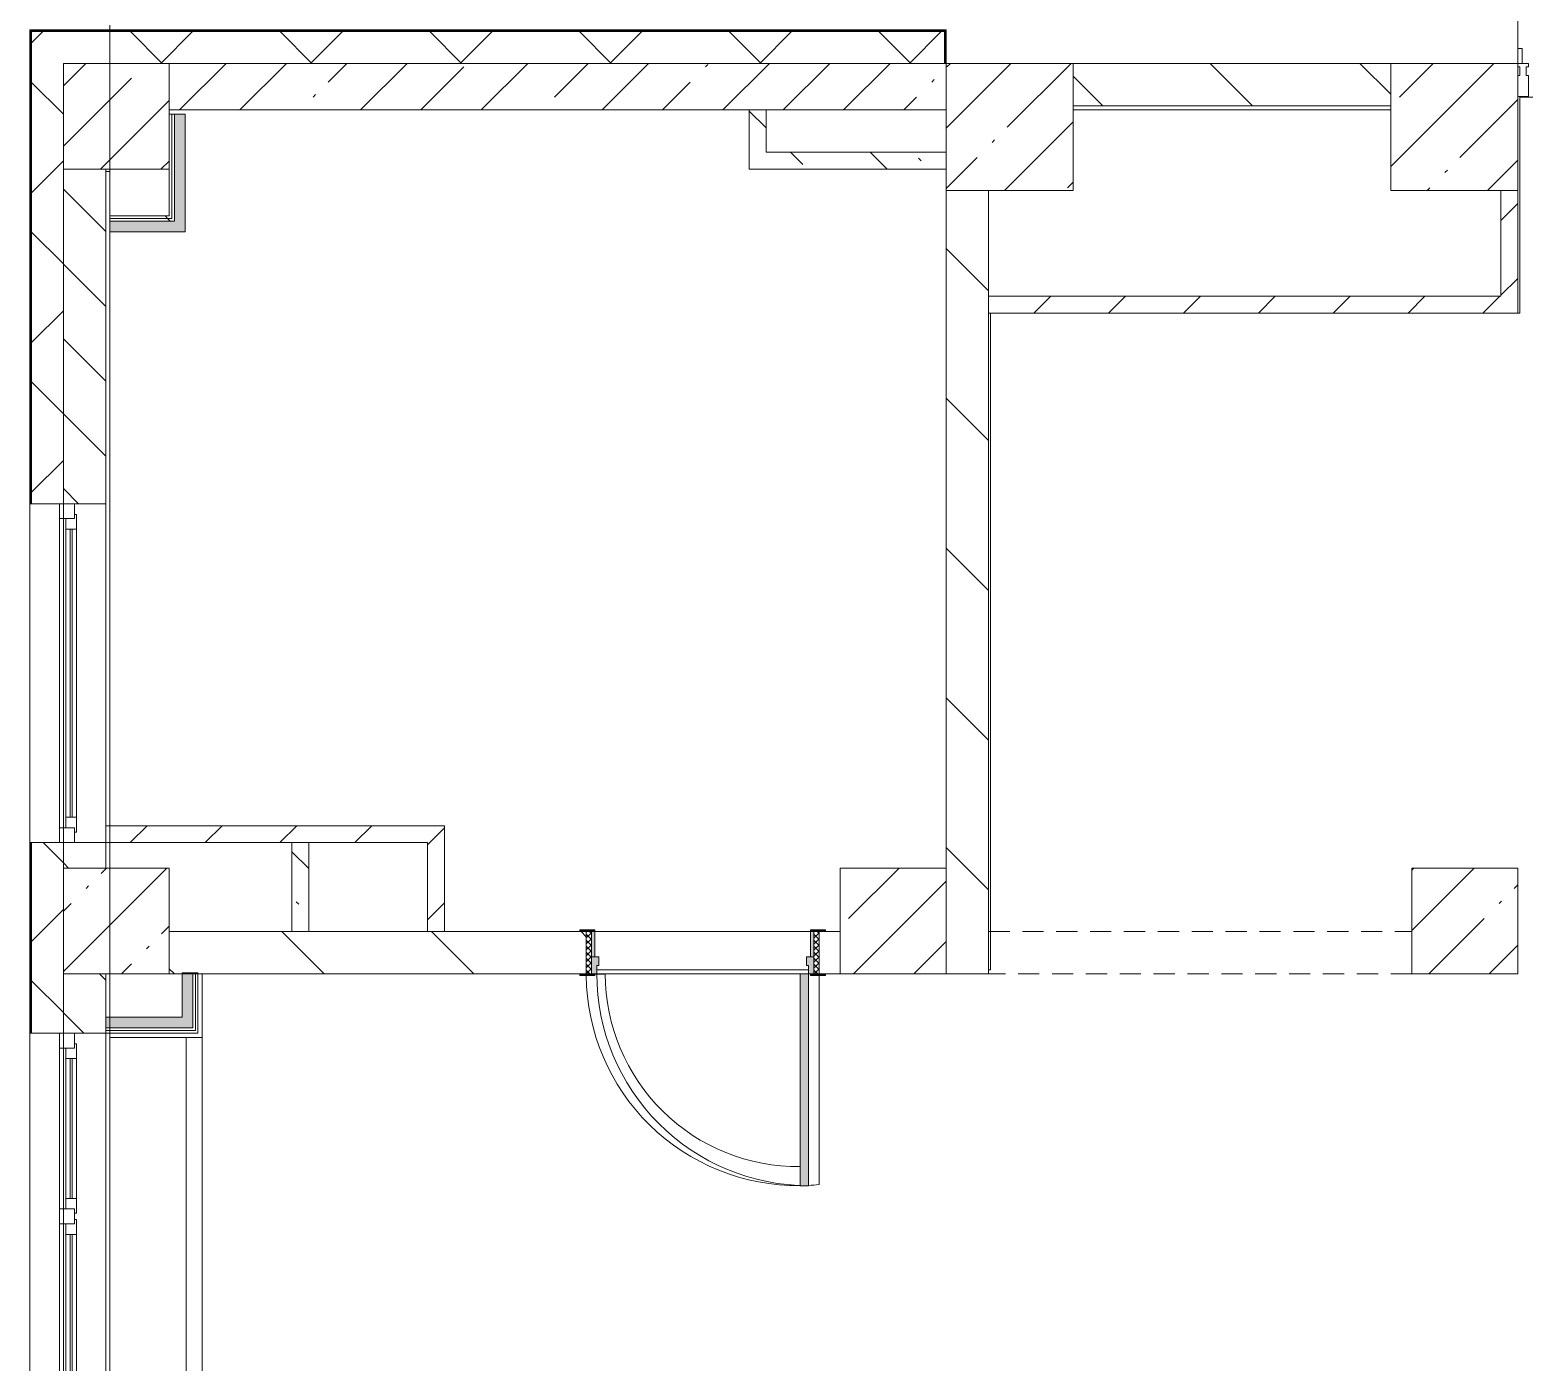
# Model space of a CAD drawing. Header units: millimetres. Extents: x 35143 to 244272, y -8553 to 29000.
# Drawn here: x 116994 to 124052, y 9067 to 15358 of the extents above; entities that cross this region are included whole.
import ezdxf

# ---------------------------------------------------------------- set-up
doc = ezdxf.new("R2010")
doc.units = ezdxf.units.MM
doc.linetypes.add('200_ШТРИХ__ш1_п0_6_', pattern=[160, 100, -60])
for name, color, linetype, lineweight in [('A-DETL-MBND-1', 7, '200_ШТРИХ__ш1_п0_6_', 9), ('A-GLAZ-1', 7, 'Continuous', 5), ('A-GLAZ-CWMG-1', 7, 'Continuous', 5), ('A-WALL', 7, 'Continuous', 9), ('A-WALL-4', 7, 'Continuous', 5), ('I-WALL-5', 7, 'Continuous', 5), ('S-COLS-1', 7, 'Continuous', 5), ('Оси', 7, 'Continuous', 9)]:
    doc.layers.add(name, color=color, linetype=linetype, lineweight=lineweight)
for name, color, linetype, lineweight, true_color in [('A-DOOR-3', 7, 'Continuous', 5, 0xaaaaaa), ('A-DOOR-4', 7, 'Continuous', 5, 0xe2e2e2), ('A-DOOR-FRAM-3', 7, 'Continuous', 5, 0xe2e2e2), ('A-DOOR-FRAM-4', 7, 'Continuous', 5, 0xaaaaaa), ('A-FLOR-2', 7, 'Continuous', 5, 0xaaaaaa), ('I-WALL-4', 7, 'Continuous', 9, 0xe7e7e7), ('I-WALL-7', 7, 'Continuous', 5, 0x787878)]:
    doc.layers.add(name, color=color, linetype=linetype, lineweight=lineweight, true_color=true_color)
pattern_1 = [(45, (117261.88, 0), (-285.123, 285.123), []), (45, (117547, 0), (-285.123, 285.123), [504.031, -100.806, 16.764, -84.042])]
pattern_2 = [(135, (117261.9, 0), (-353.553, -353.553), [])]
pattern_3 = [(45, (117261.9, 0), (-353.553, 353.553), []), (135, (117261.9, 0), (-353.553, -353.553), [])]
pattern_4 = [(45, (117261.88, 0), (-176.7767, 176.7767), [])]
pattern_5 = [(135, (117261.9, 0), (-377.17, -377.17), [533.4, -88.9, 17.78, -88.9]), (135, (117261.9, 376.94), (-377.17, -377.17), []), (50, (117261.9, 0), (637.645, -55.787), [66.675, -733.425]), (355, (117261.9, 0), (-123.35, 668.7), [53.34, -586.74]), (100.451, (117315, -4.65), (514.3, 612.908), [56.665, -623.315]), (46.184, (117261.9, 177.8), (948.776, -147.15), [100.01, -1100.137]), (96.636, (117340.9, 165.5), (830.91, 865.997), [85, -934.973]), (351.184, (117261.9, 177.8), (830.92, 865.99), [80.01, -880.11]), (21, (117350.8, 133.35), (530.65, -357.928), [66.675, -733.425]), (326, (117350.8, 133.35), (216.308, 644.658), [53.34, -586.74]), (71.451, (117395, 103.5), (746.96, 286.724), [56.665, -623.315]), (37.5, (117261.88, 0), (10.8105, 295.9426), [16.764, -562.864, 16.764, -578.866, -588.962]), (37.5, (117261.88, 0), (10.8105, 295.9426), [-1175.258, 16.764, -572.198]), (7.5, (117261.88, 0), (233.869, 350.632), [16.764, -322.834, 16.764, -549.529, -224.472]), (7.5, (117261.88, 0), (233.869, 350.632), [-905.891, 16.764, -207.708]), (327.5, (117063.63, 0), (474.568, -20.0513), [16.764, -205.486, 16.764, -676.656, -920.115]), (327.5, (117063.63, 0), (474.568, -20.0513), [-915.67, 16.764, -903.351]), (317.5, (116974.73, 0), (518.452, 88.993), [16.764, -272.161, 16.764, -443.738, -653.415]), (317.5, (116974.73, 0), (518.452, 88.993), [-749.427, 16.764, -636.65])]
pattern_6 = [(45, (117261.9, 0), (-530.33, 530.33), []), (135, (117261.9, 0), (-530.33, -530.33), [])]

# ---------------------------------------------------------------- blocks, each defined once
blk = doc.blocks.new('BSC_Колонна _Прямоугольная - 500х500-V117-2_1_2_птичка')
at = {"layer": 'S-COLS-1'}
h = blk.add_hatch(dxfattribs=at)
h.set_pattern_fill('FP_120', color=256, style=0, pattern_type=2)
h.set_pattern_definition([(45, (-140, -14950), (-285.123, 285.123), []), (45, (145.12, -14950), (-285.123, 285.123), [504.031, -100.806, 16.764, -84.042])])
h.paths.add_polyline_path([(-250, -250), (250, -250), (250, 250), (-250, 250)])
for p, q in [((250, 250), (-250, 250)), ((-250, 250), (-250, -250)), ((250, -250), (250, 250)), ((-250, -250), (250, -250))]:
    blk.add_line(p, q, dxfattribs=at)
blk = doc.blocks.new('110_Дверь_СКБ_1Ст_Внутренняя1 - Д-4к_п__1100x2100h_Артистические EI30-33310874-2_1_2_птичка')
at = {"layer": 'A-DOOR-3'}
h = blk.add_hatch(dxfattribs=at)
h.set_pattern_fill('FP_40', color=256, style=0, pattern_type=2)
h.set_pattern_definition([(135, (1751.41, 164.685), (-14.14214, -14.14214), []), (225, (1751.41, 164.685), (14.14214, -14.14214), [])])
h.paths.add_polyline_path([(537.5, 100), (537.5, -100), (562.5, -100), (562.5, 100)])
at = {"layer": 'A-DOOR-4'}
h = blk.add_hatch(color=256, dxfattribs=at)
h.paths.add_polyline_path([(512.5, 100), (512.5, 60), (502.5, 60), (502.5, 20), (537.5, 20), (537.5, 100)])
h.paths.add_polyline_path([(-487.5, 100), (-512.5, 100), (-512.5, 20), (-477.5, 20), (-477.5, 60), (-487.5, 60)])
at = {"layer": 'A-DOOR-FRAM-3'}
for points in [[(-447.5, 1100), (-487.5, 1100), (-487.5, 100), (-447.5, 100), (-447.5, 935.9)], [(-567.5, 108), (-567.5, 100), (-497.5, 100), (-497.5, 108)], [(592.5, 108), (522.5, 108), (522.5, 100), (592.5, 100)], [(-497.5, 20), (-512.5, 20), (-512.5, -100), (-497.5, -100)], [(537.5, 20), (522.5, 20), (522.5, -100), (537.5, -100)], [(-567.5, -100), (-567.5, -108), (-497.5, -108), (-497.5, -100)], [(522.5, -100), (522.5, -108), (592.5, -108), (592.5, -100)]]:
    blk.add_hatch(color=256, dxfattribs=at).paths.add_polyline_path(points)
at = {"layer": 'A-DOOR-FRAM-4'}
h = blk.add_hatch(dxfattribs=at)
h.set_pattern_fill('FP_41', color=256, style=0, pattern_type=2)
h.set_pattern_definition([(45, (-371.384, 164.685), (-14.1421, 14.1421), []), (135, (-371.384, 164.685), (-14.1421, -14.1421), [])])
h.paths.add_polyline_path([(-512.5, 100), (-537.5, 100), (-537.5, -100), (-512.5, -100)])
at = {"layer": 'A-DOOR-3'}
for p, q in [((-487.5, 1100), (-487.5, 100)), ((-447.5, 1100), (-487.5, 1100)), ((-447.5, 100), (-447.5, 1100)), ((-487.5, 100), (-447.5, 100))]:
    blk.add_line(p, q, dxfattribs=at)
blk.add_arc((-487.5, 100), 1000, 360, 90, dxfattribs=at)
at = {"layer": 'A-DOOR-FRAM-4'}
for p, q in [((-497.5, 108), (-567.5, 108)), ((-567.5, 108), (-567.5, 100)), ((-567.5, 100), (-497.5, 100)), ((-512.5, 100), (-537.5, 100)), ((-537.5, 100), (-537.5, -100)), ((-487.5, 100), (-512.5, 100)), ((-512.5, 100), (-512.5, 20)), ((-512.5, -100), (-512.5, 100)), ((-497.5, 100), (-512.5, 100)), ((-512.5, 100), (-512.5, 99)), ((-512.5, 99), (-497.5, 99)), ((-497.5, 100), (-497.5, 108)), ((-497.5, 99), (-497.5, 100)), ((-487.5, 60), (-487.5, 100)), ((512.5, 100), (512.5, 60)), ((537.5, 100), (512.5, 100)), ((592.5, 108), (522.5, 108)), ((522.5, 108), (522.5, 100)), ((537.5, 100), (522.5, 100)), ((522.5, 100), (522.5, 99)), ((522.5, 100), (592.5, 100)), ((522.5, 99), (537.5, 99)), ((537.5, 20), (537.5, 100)), ((562.5, 100), (537.5, 100)), ((537.5, 100), (537.5, -100)), ((537.5, 99), (537.5, 100)), ((562.5, -100), (562.5, 100)), ((592.5, 100), (592.5, 108)), ((-512.5, 20), (-477.5, 20)), ((-497.5, 20), (-512.5, 20)), ((-512.5, 20), (-512.5, -100)), ((-497.5, -100), (-497.5, 20)), ((-477.5, 60), (-487.5, 60)), ((-477.5, 20), (-477.5, 60)), ((512.5, 60), (502.5, 60)), ((502.5, 60), (502.5, 20)), ((502.5, 20), (537.5, 20)), ((537.5, 20), (522.5, 20)), ((522.5, 20), (522.5, -100)), ((537.5, -100), (537.5, 20)), ((-497.5, -100), (-567.5, -100)), ((-567.5, -100), (-567.5, -108)), ((-567.5, -108), (-497.5, -108)), ((-537.5, -100), (-512.5, -100)), ((-512.5, -100), (-497.5, -100)), ((-497.5, -108), (-497.5, -100)), ((522.5, -100), (537.5, -100)), ((592.5, -100), (522.5, -100)), ((522.5, -100), (522.5, -108)), ((522.5, -108), (592.5, -108)), ((537.5, -100), (562.5, -100)), ((592.5, -108), (592.5, -100))]:
    blk.add_line(p, q, dxfattribs=at)
blk = doc.blocks.new('BSC_Колонна _Прямоугольная - 500х500-22206884-2_1_2_птичка')
at = {"layer": 'S-COLS-1'}
h = blk.add_hatch(dxfattribs=at)
h.set_pattern_fill('FP_170', color=256, style=0, pattern_type=2)
h.set_pattern_definition([(45, (-6510, -11150), (-285.123, 285.123), []), (45, (-6224.88, -11150), (-285.123, 285.123), [504.031, -100.806, 16.764, -84.042])])
h.paths.add_polyline_path([(-250, -250), (250, -250), (250, 250), (-250, 250), (-250, 71)])
for p, q in [((250, 250), (-250, 250)), ((-250, 250), (-250, -250)), ((250, -250), (250, 250)), ((-250, -250), (250, -250))]:
    blk.add_line(p, q, dxfattribs=at)
blk = doc.blocks.new('BSC_Колонна _Прямоугольная - 500х500-V184-2_1_2_птичка')
at = {"layer": 'S-COLS-1'}
h = blk.add_hatch(dxfattribs=at)
h.set_pattern_fill('FP_171', color=256, style=0, pattern_type=2)
h.set_pattern_definition([(45, (-3810, -11150), (-285.123, 285.123), []), (45, (-3524.88, -11150), (-285.123, 285.123), [504.031, -100.806, 16.764, -84.042])])
h.paths.add_polyline_path([(-250, -250), (250, -250), (250, 250), (-250, 250), (-250, 71)])
for p, q in [((250, 250), (-250, 250)), ((-250, 250), (-250, -250)), ((250, -250), (250, 250)), ((-250, -250), (250, -250))]:
    blk.add_line(p, q, dxfattribs=at)
blk = doc.blocks.new('120_Окно_СКБ_1Ст - 120_Окно_СКБ_1Ст_1600х2500_h_ 2-22959204-2_1_2_птичка')
at = {"layer": 'A-GLAZ-1'}
for p, q in [((-800, -127), (-800, -57)), ((-800, -57), (-730, -57)), ((800, -57), (-800, -57)), ((-730, -57), (-730, -127)), ((730, -127), (730, -57)), ((730, -57), (800, -57)), ((800, -57), (800, -127)), ((-730, -127), (-800, -127)), ((-800, -127), (-750, -127)), ((-730, -127), (-750, -127)), ((-750, -127), (-750, -137)), ((-750, -137), (750, -137)), ((750, -137), (-750, -137)), ((730, -87), (-730, -87)), ((-730, -87), (-730, -127)), ((-680, -137), (-680, -87)), ((-680, -107), (680, -107)), ((680, -117), (-680, -117)), ((680, -137), (680, -87)), ((730, -127), (730, -87)), ((800, -127), (730, -127)), ((750, -127), (730, -127)), ((750, -127), (800, -127)), ((750, -137), (750, -127))]:
    blk.add_line(p, q, dxfattribs=at)
blk = doc.blocks.new('120_Окно_СКБ_2Ст - 120_Окно_СКБ_2Ст 2100х2500 _мал створка справа_-22445857-2_1_2_птичка')
at = {"layer": 'A-GLAZ-1'}
for p, q in [((-1050, -127), (-1050, -57)), ((-1050, -57), (-980, -57)), ((1050, -57), (-1050, -57)), ((-980, -57), (-980, -127)), ((150, -127), (150, -57)), ((150, -57), (220, -57)), ((220, -57), (220, -127)), ((980, -127), (980, -57)), ((980, -57), (1050, -57)), ((1050, -57), (1050, -127)), ((-980, -127), (-1050, -127)), ((-1050, -127), (-1000, -127)), ((-980, -127), (-1000, -127)), ((-1000, -127), (-1000, -137)), ((-1000, -137), (170, -137)), ((170, -137), (-1000, -137)), ((150, -87), (-980, -87)), ((-980, -87), (-980, -127)), ((-930, -137), (-930, -87)), ((-930, -107), (100, -107)), ((100, -117), (-930, -117)), ((100, -137), (100, -87)), ((150, -127), (150, -87)), ((220, -127), (150, -127)), ((170, -127), (150, -127)), ((170, -127), (200, -127)), ((170, -137), (170, -127)), ((220, -127), (200, -127)), ((200, -127), (200, -137)), ((200, -137), (1000, -137)), ((1000, -137), (200, -137)), ((980, -87), (220, -87)), ((220, -87), (220, -127)), ((270, -137), (270, -87)), ((270, -107), (930, -107)), ((930, -117), (270, -117)), ((930, -137), (930, -87)), ((980, -127), (980, -87)), ((1050, -127), (980, -127)), ((1000, -127), (980, -127)), ((1000, -127), (1050, -127)), ((1000, -137), (1000, -127))]:
    blk.add_line(p, q, dxfattribs=at)
blk = doc.blocks.new('BSC_Колонна _Прямоугольная - 500х500-V193-2_1_2_птичка')
at = {"layer": 'S-COLS-1'}
h = blk.add_hatch(dxfattribs=at)
h.set_pattern_fill('FP_179', color=256, style=0, pattern_type=2)
h.set_pattern_definition([(45, (-140, -11150), (-285.123, 285.123), []), (45, (145.12, -11150), (-285.123, 285.123), [504.031, -100.806, 16.764, -84.042])])
h.paths.add_polyline_path([(-250, -250), (250, -250), (250, 250), (-250, 250), (-250, 71)])
for p, q in [((250, 250), (-250, 250)), ((-250, 250), (-250, -250)), ((250, -250), (250, 250)), ((-250, -250), (250, -250))]:
    blk.add_line(p, q, dxfattribs=at)
blk = doc.blocks.new('Прямоугольный импост - Импост структурный с накладкой - 160мм-23997897-2_1_2_птичка')
at = {"layer": 'A-GLAZ-CWMG-1'}
for p, q in [((0, 140), (-50, 140)), ((-50, 140), (-50, 40)), ((0, 40), (0, 140)), ((-50, 40), (-40, 40)), ((-40, 0), (-50, 0)), ((-50, 0), (-50, -17)), ((-40, 40), (-40, 0)), ((-10, 0), (-10, 40)), ((-10, 40), (0, 40)), ((0, 0), (-10, 0)), ((0, -17), (0, 0)), ((-50, -17), (0, -17))]:
    blk.add_line(p, q, dxfattribs=at)
blk = doc.blocks.new('Зашивка приборов отопления42 - Зашивка приборов отопления-33374801-2_1_2_птичка')
at = {"layer": 'A-WALL-4'}
for p, q in [((37471.9, 23439), (35371.9, 23439)), ((37471.9, 23079), (37471.9, 23439)), ((35371.9, 23079), (37471.9, 23079)), ((37471.9, 23079), (35371.9, 23079)), ((37471.9, 23004), (37471.9, 23079)), ((35371.9, 23004), (37471.9, 23004))]:
    blk.add_line(p, q, dxfattribs=at)

msp = doc.modelspace()

# ---------------------------------------------------------------- hatches: boundary and pattern name
at = {"layer": 'A-WALL-4'}
h = msp.add_hatch(dxfattribs=at)
h.set_pattern_fill('FP_87', color=256, style=0, pattern_type=2)
h.set_pattern_definition(pattern_3)
h.paths.add_polyline_path([(117151.9, -100), (117151.9, 5220), (117001.9, 5220), (117001.9, -100)])
h.paths.add_polyline_path([(117001.9, 7320), (117151.9, 7320), (117151.9, 8520), (117001.9, 8520), (117001.9, 7750.3)])
h.paths.add_polyline_path([(117046.2, 10620), (117151.9, 10620), (117151.9, 11520), (117001.9, 11520), (117001.9, 10620)])
h.paths.add_polyline_path([(117151.9, 13120), (117151.9, 15350), (117001.9, 15350), (117001.9, 13120)])
h = msp.add_hatch(dxfattribs=at)
h.set_pattern_fill('FP_87', color=256, style=0, pattern_type=2)
h.set_pattern_definition(pattern_3)
h.paths.add_polyline_path([(121313.9, 15200), (121313.9, 15350), (117151.9, 15350), (117151.9, 15200), (120756.3, 15200)])
h = msp.add_hatch(dxfattribs=at)
h.set_pattern_fill('FP_97', color=256, style=0, pattern_type=2)
h.set_pattern_definition([(135, (117261.88, 0), (-176.7767, -176.7767), [])])
h.paths.add_polyline_path([(117351.9, 7900), (117351.9, 8520), (117151.9, 8520), (117151.9, 7900)])
h.paths.add_polyline_path([(117151.9, 10620), (117351.9, 10620), (117351.9, 10900), (117151.9, 10900), (117151.9, 10642.6)])
h.paths.add_polyline_path([(117151.9, 11400), (117351.9, 11400), (117351.9, 11520), (117151.9, 11520)])
h.paths.add_polyline_path([(117351.9, 13120), (117351.9, 14700), (117151.9, 14700), (117151.9, 13120)])
at = {"layer": 'I-WALL-4'}
for points in [[(117726.9, 14405), (117726.9, 14960), (117676.9, 14960), (117676.9, 14405)], [(117676.9, 14405), (117676.9, 14455), (117371.9, 14455), (117371.9, 14405), (117651.9, 14405)], [(117762.9, 10695), (117762.9, 10905), (117712.9, 10905), (117712.9, 10695)], [(117351.9, 10645), (117762.9, 10645), (117762.9, 10695), (117351.9, 10695)]]:
    msp.add_hatch(color=256, dxfattribs=at).paths.add_polyline_path(points)
at = {"layer": 'I-WALL-5'}
h = msp.add_hatch(dxfattribs=at)
h.set_pattern_fill('FP_95', color=256, style=0, pattern_type=2)
h.set_pattern_definition(pattern_1)
h.paths.add_polyline_path([(119828.7, 14980), (121321.9, 14980), (121321.9, 15200), (117651.9, 15200), (117651.9, 14980), (117973.7, 14980)])
h = msp.add_hatch(dxfattribs=at)
h.set_pattern_fill('FP_98', color=256, style=0, pattern_type=2)
h.set_pattern_definition(pattern_2)
h.paths.add_polyline_path([(123421.9, 15000), (123421.9, 15200), (121921.9, 15200), (121921.9, 15000), (122611.3, 15000)])
h = msp.add_hatch(dxfattribs=at)
h.set_pattern_fill('FP_98', color=256, style=0, pattern_type=2)
h.set_pattern_definition(pattern_2)
h.paths.add_polyline_path([(121521.9, 10900), (121521.9, 14600), (121321.9, 14600), (121321.9, 10900)])
h = msp.add_hatch(dxfattribs=at)
h.set_pattern_fill('FP_99', color=256, style=0, pattern_type=2)
h.set_pattern_definition(pattern_4)
h.paths.add_polyline_path([(124021.9, 14100), (124021.9, 14600), (123941.9, 14600), (123941.9, 14100)])
h = msp.add_hatch(dxfattribs=at)
h.set_pattern_fill('FP_187', color=256, style=0, pattern_type=2)
h.set_pattern_definition(pattern_6)
h.paths.add_polyline_path([(117371.9, 14467.5), (117651.9, 14467.5), (117651.9, 14480), (117371.9, 14480)])
h = msp.add_hatch(dxfattribs=at)
h.set_pattern_fill('FP_187', color=256, style=0, pattern_type=2)
h.set_pattern_definition(pattern_6)
h.paths.add_polyline_path([(117371.9, 14455), (117664.4, 14455), (117664.4, 14467.5), (117371.9, 14467.5)])
h = msp.add_hatch(dxfattribs=at)
h.set_pattern_fill('FP_99', color=256, style=0, pattern_type=2)
h.set_pattern_definition(pattern_4)
h.paths.add_polyline_path([(124021.9, 14020), (124021.9, 14100), (121521.9, 14100), (121521.9, 14020), (123538.8, 14020)])
h = msp.add_hatch(dxfattribs=at)
h.set_pattern_fill('FP_99', color=256, style=0, pattern_type=2)
h.set_pattern_definition(pattern_4)
h.paths.add_polyline_path([(118951.9, 11520), (118951.9, 11600), (117351.9, 11600), (117351.9, 11520), (118871.9, 11520)])
h = msp.add_hatch(dxfattribs=at)
h.set_pattern_fill('FP_99', color=256, style=0, pattern_type=2)
h.set_pattern_definition(pattern_4)
h.paths.add_polyline_path([(118951.9, 11100), (118951.9, 11520), (118871.9, 11520), (118871.9, 11100)])
h = msp.add_hatch(dxfattribs=at)
h.set_pattern_fill('FP_98', color=256, style=0, pattern_type=2)
h.set_pattern_definition(pattern_2)
h.paths.add_polyline_path([(117973.7, 10900), (119621.9, 10900), (119621.9, 11100), (117651.9, 11100), (117651.9, 10900)])
h.paths.add_polyline_path([(120821.9, 10900), (120821.9, 11100), (120721.9, 11100), (120721.9, 10900), (120751.9, 10900)])
at = {"layer": 'I-WALL-7'}
h = msp.add_hatch(dxfattribs=at)
h.set_pattern_fill('FP_104', color=256, style=0, pattern_type=2)
h.set_pattern_definition(pattern_5)
h.paths.add_polyline_path([(120471.9, 14700.7), (120471.9, 14980), (120391.9, 14980), (120391.9, 14700.7)])
h = msp.add_hatch(dxfattribs=at)
h.set_pattern_fill('FP_104', color=256, style=0, pattern_type=2)
h.set_pattern_definition(pattern_5)
h.paths.add_polyline_path([(120471.9, 14700.7), (121321.9, 14700.7), (121321.9, 14780.7), (120471.9, 14780.7)])
h = msp.add_hatch(dxfattribs=at)
h.set_pattern_fill('FP_104', color=256, style=0, pattern_type=2)
h.set_pattern_definition(pattern_5)
h.paths.add_polyline_path([(118311.9, 11100), (118311.9, 11520), (118231.9, 11520), (118231.9, 11100)])
at = {"layer": 'S-COLS-1'}
h = msp.add_hatch(dxfattribs=at)
h.set_pattern_fill('FP_95', color=256, style=0, pattern_type=2)
h.set_pattern_definition(pattern_1)
h.paths.add_polyline_path([(121921.9, 14600), (121921.9, 15200), (121321.9, 15200), (121321.9, 14600), (121683.8, 14600)])
h = msp.add_hatch(dxfattribs=at)
h.set_pattern_fill('FP_95', color=256, style=0, pattern_type=2)
h.set_pattern_definition(pattern_1)
h.paths.add_polyline_path([(124021.9, 14600), (124021.9, 15200), (123421.9, 15200), (123421.9, 14600), (123538.8, 14600)])

# ---------------------------------------------------------------- linework, layer by layer
at = {"layer": 'A-DETL-MBND-1'}
for p, q in [((124021.9, 15270), (124041.9, 15270)), ((124041.9, 15200), (124041.9, 15270)), ((121521.9, 11100), (123521.9, 11100)), ((123521.9, 10900), (121521.9, 10900))]:
    msp.add_line(p, q, dxfattribs=at)
at = {"layer": 'A-FLOR-2'}
for p, q in [((124021.9, 15200), (124021.9, 20770)), ((130971.9, 15040), (124031.9, 15040)), ((124031.9, 15040), (124031.9, 14020)), ((123421.9, 14980), (121921.9, 14980)), ((121531.9, 14020), (121531.9, 10920)), ((124031.9, 14020), (124021.9, 14020)), ((117806.9, 10900), (117806.9, 10600)), ((119711.9, 10899), (119661.9, 10899)), ((120671.9, 10920), (119671.9, 10920)), ((120721.9, 9905), (120721.9, 10892)), ((121531.9, 10920), (121521.9, 10920))]:
    msp.add_line(p, q, dxfattribs=at)
for radius, start, end in [(1000, 180.45922, 270.57477), (910, 180.06296, 270.62964), (1000, 272.87006, 275.73917)]:
    msp.add_arc((120621.9, 10900), radius, start, end, dxfattribs=at)
at = {"layer": 'A-WALL'}
for p, q in [((117151.9, 15358), (116998.9, 15358)), ((121316.9, 15353), (116998.9, 15353)), ((116998.9, 15353), (116998.9, 13120)), ((121313.9, 15350), (117001.9, 15350)), ((117001.9, 15350), (117001.9, 13120)), ((121313.9, 15200), (121313.9, 15350)), ((121316.9, 15200), (121316.9, 15353)), ((120471.9, 14980), (120391.9, 14980)), ((117664.4, 14467.5), (117664.4, 14960)), ((117676.9, 14455), (117676.9, 14960)), ((117151.9, 14700), (117151.9, 13120)), ((117371.9, 14467.5), (117664.4, 14467.5)), ((117371.9, 14455), (117676.9, 14455)), ((121521.9, 14100), (121521.9, 14020)), ((116998.9, 11520), (116998.9, 10620)), ((117001.9, 11520), (117001.9, 10620)), ((117151.9, 11520), (117151.9, 11400)), ((118311.9, 11520), (118231.9, 11520)), ((118231.9, 11100), (118311.9, 11100)), ((118871.9, 11100), (118951.9, 11100)), ((117151.9, 10900), (117151.9, 10620)), ((117762.9, 10905), (117762.9, 10645)), ((117775.4, 10905), (117775.4, 10632.5)), ((117762.9, 10645), (117351.9, 10645)), ((117775.4, 10632.5), (117351.9, 10632.5))]:
    msp.add_line(p, q, dxfattribs=at)
at = {"layer": 'A-WALL-4'}
for p, q in [((121321.9, 15358), (116993.9, 15358)), ((116993.9, 15358), (116993.9, 11520)), ((121321.9, 15200), (121321.9, 15358)), ((117351.9, 11600), (117351.9, 14700)), ((116993.9, 13120), (117351.9, 13120)), ((117351.9, 11520), (116993.9, 11520)), ((116993.9, 11520), (116993.9, -258)), ((117351.9, 11400), (117351.9, 11520)), ((117351.9, 10900), (117351.9, 8500)), ((116993.9, 10620), (117351.9, 10620))]:
    msp.add_line(p, q, dxfattribs=at)
at = {"layer": 'I-WALL-5'}
for p, q in [((121321.9, 15200), (117651.9, 15200)), ((121321.9, 14980), (121321.9, 15200)), ((123421.9, 15200), (121921.9, 15200)), ((121921.9, 15200), (121921.9, 15000)), ((123421.9, 15000), (123421.9, 15200)), ((117651.9, 14980), (120391.9, 14980)), ((120391.9, 14980), (120391.9, 14700.7)), ((120471.9, 14980), (121321.9, 14980)), ((120471.9, 14780.7), (120471.9, 14980)), ((121921.9, 15000), (123421.9, 15000)), ((117726.9, 14960), (117651.9, 14960)), ((117726.9, 14405), (117726.9, 14960)), ((121321.9, 14780.7), (120471.9, 14780.7)), ((121321.9, 14700.7), (121321.9, 14780.7)), ((117371.9, 14690), (117351.9, 14690)), ((117371.9, 14690), (117371.9, 11600)), ((117651.9, 14700), (117651.9, 14480)), ((120391.9, 14700.7), (121321.9, 14700.7)), ((121321.9, 14600), (121321.9, 11400)), ((121521.9, 14600), (121321.9, 14600)), ((121521.9, 14100), (121521.9, 14600)), ((124021.9, 14600), (123941.9, 14600)), ((123941.9, 14600), (123941.9, 14100)), ((124021.9, 14020), (124021.9, 14600)), ((117651.9, 14480), (117371.9, 14480)), ((117371.9, 14405), (117726.9, 14405)), ((123941.9, 14100), (121521.9, 14100)), ((121521.9, 10900), (121521.9, 14020)), ((121521.9, 14020), (124021.9, 14020)), ((117151.9, 11520), (117151.9, 13120)), ((118951.9, 11600), (117351.9, 11600)), ((117351.9, 11600), (117351.9, 11520)), ((118951.9, 11100), (118951.9, 11600)), ((117351.9, 11520), (118231.9, 11520)), ((117371.9, 11520), (117371.9, 11400)), ((118231.9, 11520), (118231.9, 11100)), ((118311.9, 11520), (118871.9, 11520)), ((118311.9, 11100), (118311.9, 11520)), ((118871.9, 11520), (118871.9, 11100)), ((118231.9, 11100), (117651.9, 11100)), ((118871.9, 11100), (118311.9, 11100)), ((119591.9, 11100), (118951.9, 11100)), ((119661.9, 11100), (120681.9, 11100)), ((120821.9, 11100), (120751.9, 11100)), ((117371.9, 10900), (117371.9, 10695)), ((117651.9, 10900), (119591.9, 10900)), ((117787.9, 10905), (117712.9, 10905)), ((117712.9, 10905), (117712.9, 10695)), ((117787.9, 10620), (117787.9, 10905)), ((120631.9, 10900), (119671.9, 10900)), ((120751.9, 10900), (120821.9, 10900)), ((121321.9, 10900), (121521.9, 10900)), ((117712.9, 10695), (117351.9, 10695)), ((117151.9, 8520), (117151.9, 10620)), ((117351.9, 10620), (117787.9, 10620)), ((117371.9, 10620), (117371.9, 8500))]:
    msp.add_line(p, q, dxfattribs=at)
at = {"layer": 'S-COLS-1'}
for p, q in [((121921.9, 15200), (121321.9, 15200)), ((121321.9, 15200), (121321.9, 14600)), ((121921.9, 15000), (121921.9, 15200)), ((124021.9, 15200), (123421.9, 15200)), ((123421.9, 15200), (123421.9, 14600)), ((124021.9, 14600), (124021.9, 15200)), ((121921.9, 14600), (121921.9, 15000)), ((121321.9, 14600), (121521.9, 14600)), ((121521.9, 14600), (121921.9, 14600)), ((123421.9, 14600), (124021.9, 14600))]:
    msp.add_line(p, q, dxfattribs=at)
at = {"layer": 'Оси'}
msp.add_line((117371.9, 5439), (117371.9, 15380), dxfattribs=at)

# ---------------------------------------------------------------- block references
at = {"layer": 'A-DOOR-3', "rotation": 180}
msp.add_blockref('110_Дверь_СКБ_1Ст_Внутренняя1 - Д-4к_п__1100x2100h_Артистические EI30-33310874-2_1_2_птичка', (120184.4, 11000), dxfattribs=at)
at = {"layer": 'A-GLAZ-1', "rotation": 89.99999999999993}
for name, p in [('120_Окно_СКБ_1Ст - 120_Окно_СКБ_1Ст_1600х2500_h_ 2-22959204-2_1_2_птичка', (117076.9, 12320)), ('120_Окно_СКБ_2Ст - 120_Окно_СКБ_2Ст 2100х2500 _мал створка справа_-22445857-2_1_2_птичка', (117076.9, 9570))]:
    msp.add_blockref(name, p, dxfattribs=at)
at = {"layer": 'A-GLAZ-CWMG-1', "rotation": 180}
msp.add_blockref('Прямоугольный импост - Импост структурный с накладкой - 160мм-23997897-2_1_2_птичка', (124021.9, 15183), dxfattribs=at)
at = {"layer": 'A-WALL-4', "rotation": 90.0000000000001}
msp.add_blockref('Зашивка приборов отопления42 - Зашивка приборов отопления-33374801-2_1_2_птичка', (140810.9, -26871.9), dxfattribs=at)
at = {"layer": 'S-COLS-1'}
for name, p in [('BSC_Колонна _Прямоугольная - 500х500-V117-2_1_2_птичка', (117401.9, 14950)), ('BSC_Колонна _Прямоугольная - 500х500-V193-2_1_2_птичка', (117401.9, 11150)), ('BSC_Колонна _Прямоугольная - 500х500-V184-2_1_2_птичка', (121071.9, 11150)), ('BSC_Колонна _Прямоугольная - 500х500-22206884-2_1_2_птичка', (123771.9, 11150))]:
    msp.add_blockref(name, p, dxfattribs=at)

doc.saveas('drawing.dxf')
